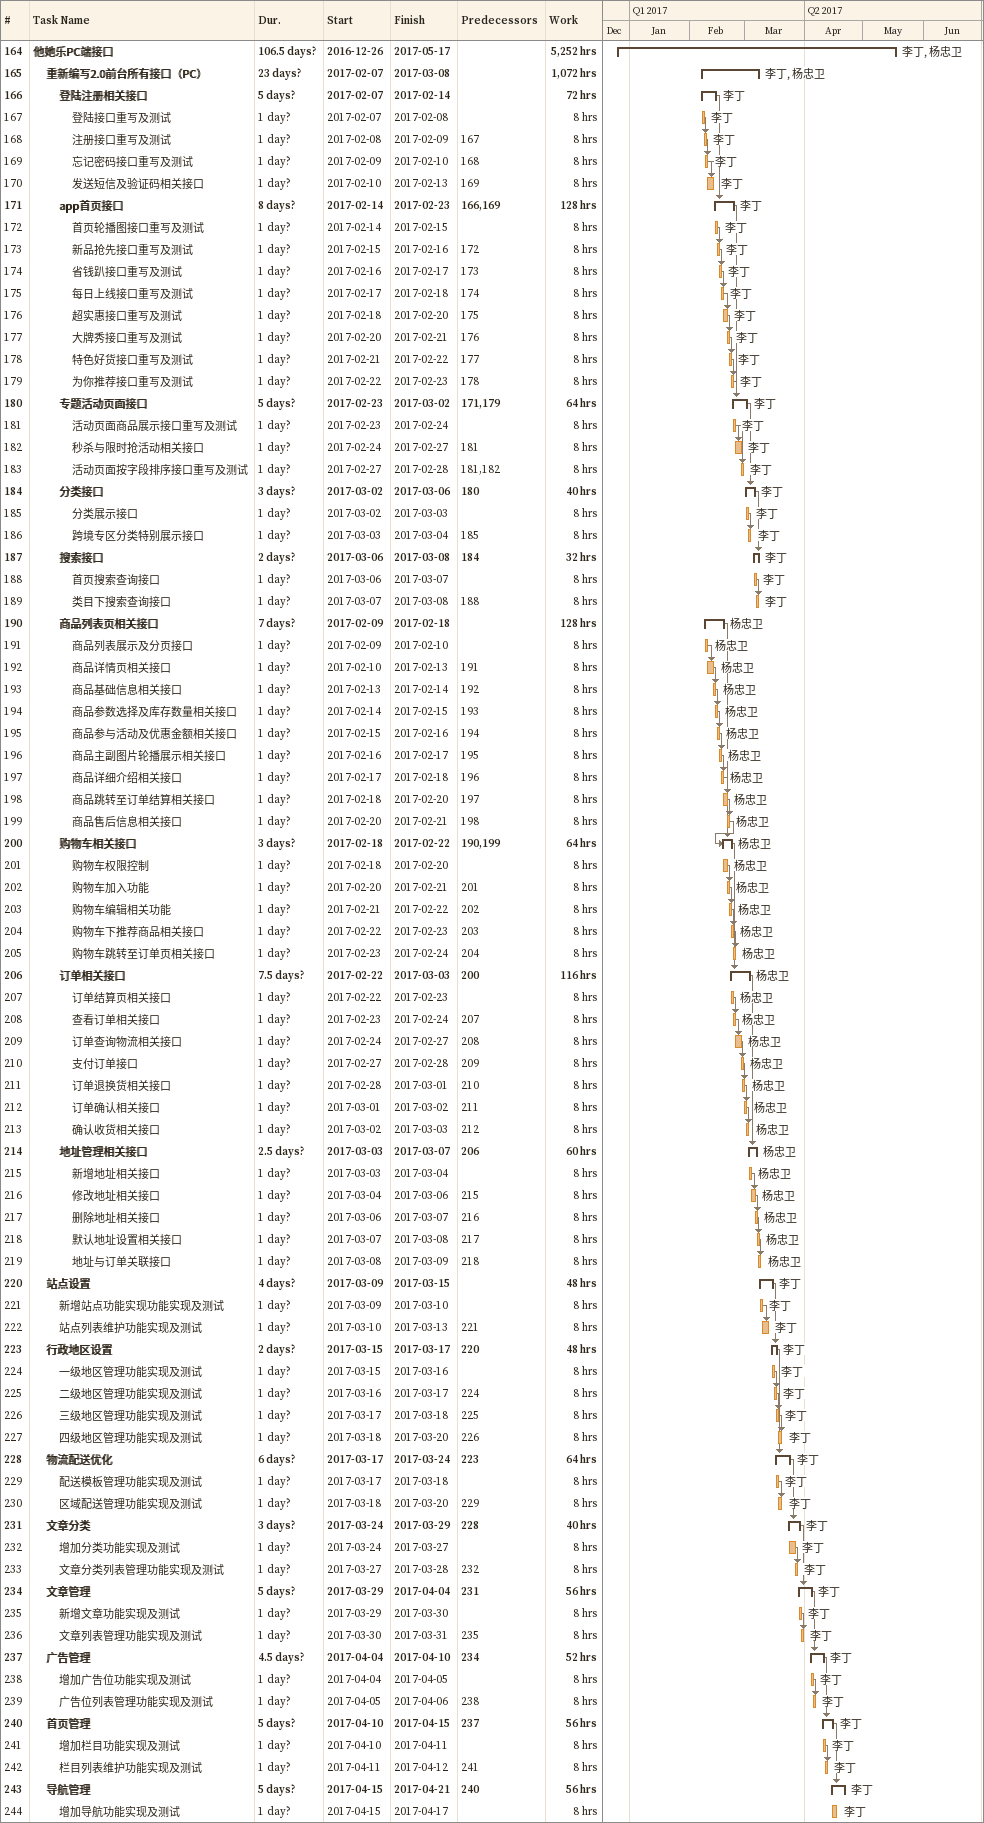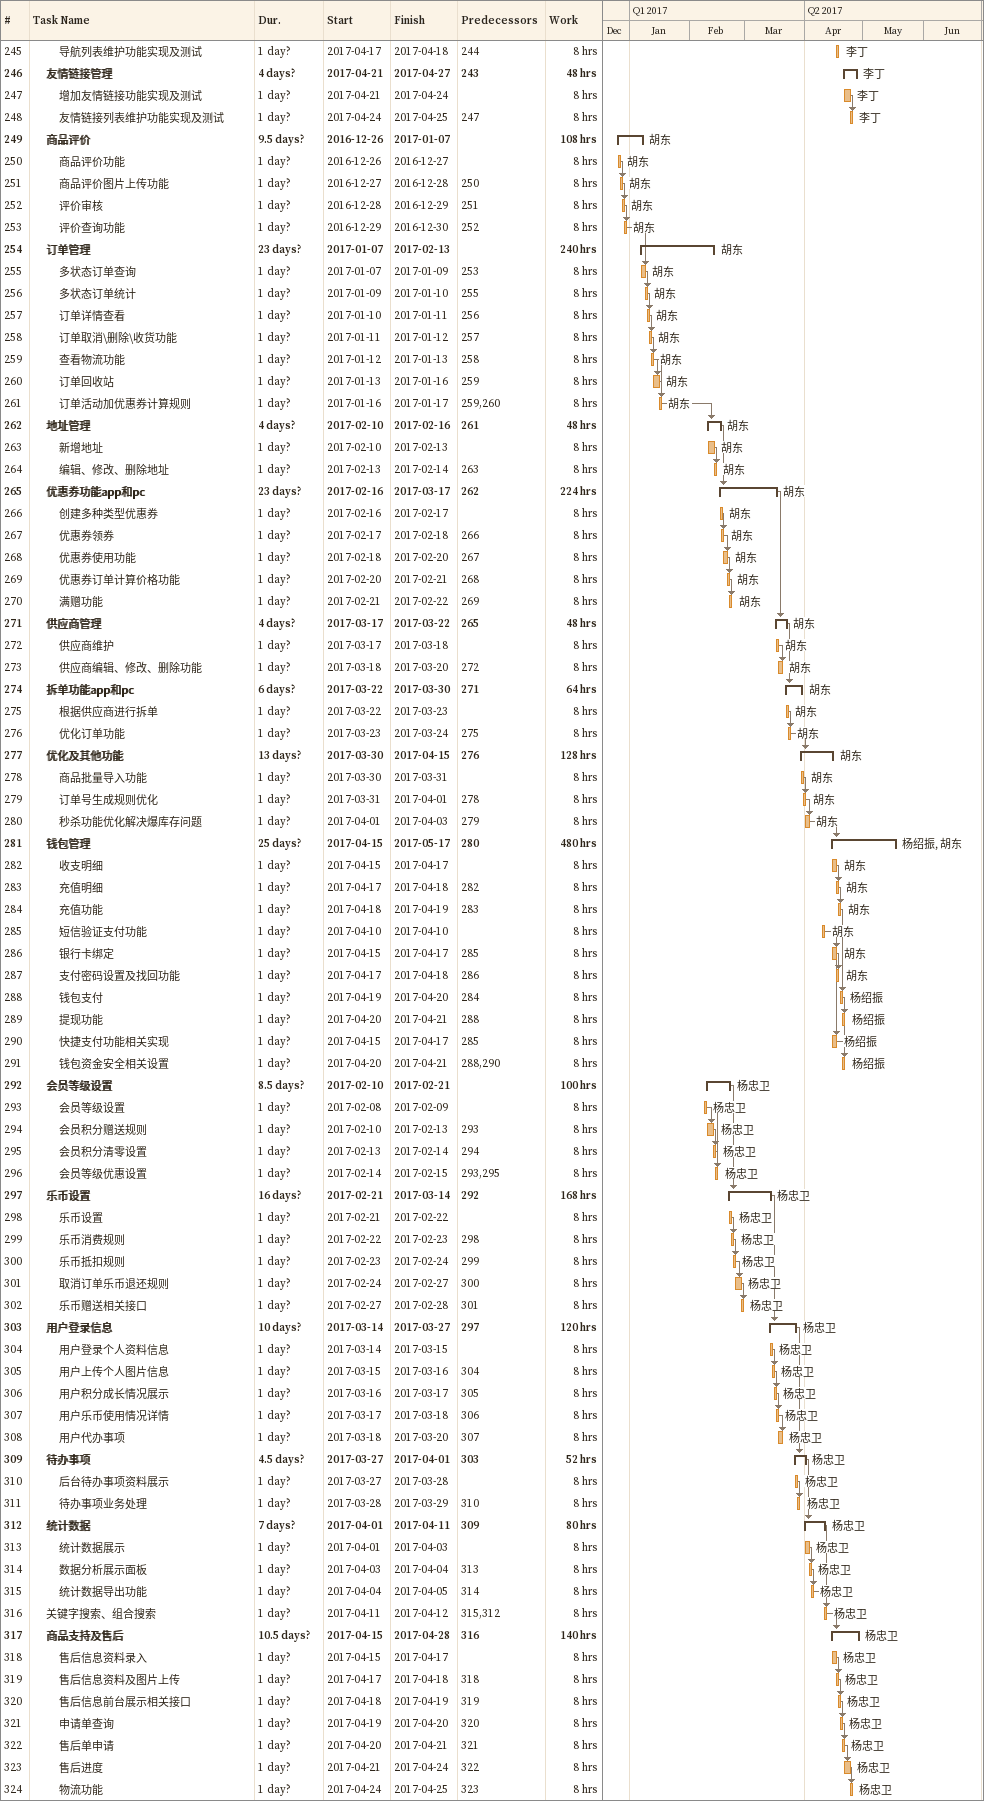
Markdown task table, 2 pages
| ID | Level | Task | Duration | Start | Finish | Predecessors | Resources | Work (h) |
|---|---|---|---|---|---|---|---|---|
| 164 | 1 | **他她乐PC端接口** | 106.5d? | 2016-12-26 | 2017-05-17 |  | 李丁, 杨忠卫 | 5252 |
| 165 | 2 | **重新编写2.0前台所有接口（PC）** | 23d? | 2017-02-07 | 2017-03-08 |  | 李丁, 杨忠卫 | 1072 |
| 166 | 3 | **登陆注册相关接口** | 5d? | 2017-02-07 | 2017-02-14 |  | 李丁 | 72 |
| 167 | 4 | 登陆接口重写及测试 | 1d? | 2017-02-07 | 2017-02-08 |  | 李丁 | 8 |
| 168 | 4 | 注册接口重写及测试 | 1d? | 2017-02-08 | 2017-02-09 | 167 | 李丁 | 8 |
| 169 | 4 | 忘记密码接口重写及测试 | 1d? | 2017-02-09 | 2017-02-10 | 168 | 李丁 | 8 |
| 170 | 4 | 发送短信及验证码相关接口 | 1d? | 2017-02-10 | 2017-02-13 | 169 | 李丁 | 8 |
| 171 | 3 | **app首页接口** | 8d? | 2017-02-14 | 2017-02-23 | 166, 169 | 李丁 | 128 |
| 172 | 4 | 首页轮播图接口重写及测试 | 1d? | 2017-02-14 | 2017-02-15 |  | 李丁 | 8 |
| 173 | 4 | 新品抢先接口重写及测试 | 1d? | 2017-02-15 | 2017-02-16 | 172 | 李丁 | 8 |
| 174 | 4 | 省钱趴接口重写及测试 | 1d? | 2017-02-16 | 2017-02-17 | 173 | 李丁 | 8 |
| 175 | 4 | 每日上线接口重写及测试 | 1d? | 2017-02-17 | 2017-02-18 | 174 | 李丁 | 8 |
| 176 | 4 | 超实惠接口重写及测试 | 1d? | 2017-02-18 | 2017-02-20 | 175 | 李丁 | 8 |
| 177 | 4 | 大牌秀接口重写及测试 | 1d? | 2017-02-20 | 2017-02-21 | 176 | 李丁 | 8 |
| 178 | 4 | 特色好货接口重写及测试 | 1d? | 2017-02-21 | 2017-02-22 | 177 | 李丁 | 8 |
| 179 | 4 | 为你推荐接口重写及测试 | 1d? | 2017-02-22 | 2017-02-23 | 178 | 李丁 | 8 |
| 180 | 3 | **专题活动页面接口** | 5d? | 2017-02-23 | 2017-03-02 | 171, 179 | 李丁 | 64 |
| 181 | 4 | 活动页面商品展示接口重写及测试 | 1d? | 2017-02-23 | 2017-02-24 |  | 李丁 | 8 |
| 182 | 4 | 秒杀与限时抢活动相关接口 | 1d? | 2017-02-24 | 2017-02-27 | 181 | 李丁 | 8 |
| 183 | 4 | 活动页面按字段排序接口重写及测试 | 1d? | 2017-02-27 | 2017-02-28 | 181, 182 | 李丁 | 8 |
| 184 | 3 | **分类接口** | 3d? | 2017-03-02 | 2017-03-06 | 180 | 李丁 | 40 |
| 185 | 4 | 分类展示接口 | 1d? | 2017-03-02 | 2017-03-03 |  | 李丁 | 8 |
| 186 | 4 | 跨境专区分类特别展示接口 | 1d? | 2017-03-03 | 2017-03-04 | 185 | 李丁 | 8 |
| 187 | 3 | **搜索接口** | 2d? | 2017-03-06 | 2017-03-08 | 184 | 李丁 | 32 |
| 188 | 4 | 首页搜索查询接口 | 1d? | 2017-03-06 | 2017-03-07 |  | 李丁 | 8 |
| 189 | 4 | 类目下搜索查询接口 | 1d? | 2017-03-07 | 2017-03-08 | 188 | 李丁 | 8 |
| 190 | 3 | **商品列表页相关接口** | 7d? | 2017-02-09 | 2017-02-18 |  | 杨忠卫 | 128 |
| 191 | 4 | 商品列表展示及分页接口 | 1d? | 2017-02-09 | 2017-02-10 |  | 杨忠卫 | 8 |
| 192 | 4 | 商品详情页相关接口 | 1d? | 2017-02-10 | 2017-02-13 | 191 | 杨忠卫 | 8 |
| 193 | 4 | 商品基础信息相关接口 | 1d? | 2017-02-13 | 2017-02-14 | 192 | 杨忠卫 | 8 |
| 194 | 4 | 商品参数选择及库存数量相关接口 | 1d? | 2017-02-14 | 2017-02-15 | 193 | 杨忠卫 | 8 |
| 195 | 4 | 商品参与活动及优惠金额相关接口 | 1d? | 2017-02-15 | 2017-02-16 | 194 | 杨忠卫 | 8 |
| 196 | 4 | 商品主副图片轮播展示相关接口 | 1d? | 2017-02-16 | 2017-02-17 | 195 | 杨忠卫 | 8 |
| 197 | 4 | 商品详细介绍相关接口 | 1d? | 2017-02-17 | 2017-02-18 | 196 | 杨忠卫 | 8 |
| 198 | 4 | 商品跳转至订单结算相关接口 | 1d? | 2017-02-18 | 2017-02-20 | 197 | 杨忠卫 | 8 |
| 199 | 4 | 商品售后信息相关接口 | 1d? | 2017-02-20 | 2017-02-21 | 198 | 杨忠卫 | 8 |
| 200 | 3 | **购物车相关接口** | 3d? | 2017-02-18 | 2017-02-22 | 190, 199 | 杨忠卫 | 64 |
| 201 | 4 | 购物车权限控制 | 1d? | 2017-02-18 | 2017-02-20 |  | 杨忠卫 | 8 |
| 202 | 4 | 购物车加入功能 | 1d? | 2017-02-20 | 2017-02-21 | 201 | 杨忠卫 | 8 |
| 203 | 4 | 购物车编辑相关功能 | 1d? | 2017-02-21 | 2017-02-22 | 202 | 杨忠卫 | 8 |
| 204 | 4 | 购物车下推荐商品相关接口 | 1d? | 2017-02-22 | 2017-02-23 | 203 | 杨忠卫 | 8 |
| 205 | 4 | 购物车跳转至订单页相关接口 | 1d? | 2017-02-23 | 2017-02-24 | 204 | 杨忠卫 | 8 |
| 206 | 3 | **订单相关接口** | 7.5d? | 2017-02-22 | 2017-03-03 | 200 | 杨忠卫 | 116 |
| 207 | 4 | 订单结算页相关接口 | 1d? | 2017-02-22 | 2017-02-23 |  | 杨忠卫 | 8 |
| 208 | 4 | 查看订单相关接口 | 1d? | 2017-02-23 | 2017-02-24 | 207 | 杨忠卫 | 8 |
| 209 | 4 | 订单查询物流相关接口 | 1d? | 2017-02-24 | 2017-02-27 | 208 | 杨忠卫 | 8 |
| 210 | 4 | 支付订单接口 | 1d? | 2017-02-27 | 2017-02-28 | 209 | 杨忠卫 | 8 |
| 211 | 4 | 订单退换货相关接口 | 1d? | 2017-02-28 | 2017-03-01 | 210 | 杨忠卫 | 8 |
| 212 | 4 | 订单确认相关接口 | 1d? | 2017-03-01 | 2017-03-02 | 211 | 杨忠卫 | 8 |
| 213 | 4 | 确认收货相关接口 | 1d? | 2017-03-02 | 2017-03-03 | 212 | 杨忠卫 | 8 |
| 214 | 3 | **地址管理相关接口** | 2.5d? | 2017-03-03 | 2017-03-07 | 206 | 杨忠卫 | 60 |
| 215 | 4 | 新增地址相关接口 | 1d? | 2017-03-03 | 2017-03-04 |  | 杨忠卫 | 8 |
| 216 | 4 | 修改地址相关接口 | 1d? | 2017-03-04 | 2017-03-06 | 215 | 杨忠卫 | 8 |
| 217 | 4 | 删除地址相关接口 | 1d? | 2017-03-06 | 2017-03-07 | 216 | 杨忠卫 | 8 |
| 218 | 4 | 默认地址设置相关接口 | 1d? | 2017-03-07 | 2017-03-08 | 217 | 杨忠卫 | 8 |
| 219 | 4 | 地址与订单关联接口 | 1d? | 2017-03-08 | 2017-03-09 | 218 | 杨忠卫 | 8 |
| 220 | 2 | **站点设置** | 4d? | 2017-03-09 | 2017-03-15 |  | 李丁 | 48 |
| 221 | 3 | 新增站点功能实现功能实现及测试 | 1d? | 2017-03-09 | 2017-03-10 |  | 李丁 | 8 |
| 222 | 3 | 站点列表维护功能实现及测试 | 1d? | 2017-03-10 | 2017-03-13 | 221 | 李丁 | 8 |
| 223 | 2 | **行政地区设置** | 2d? | 2017-03-15 | 2017-03-17 | 220 | 李丁 | 48 |
| 224 | 3 | 一级地区管理功能实现及测试 | 1d? | 2017-03-15 | 2017-03-16 |  | 李丁 | 8 |
| 225 | 3 | 二级地区管理功能实现及测试 | 1d? | 2017-03-16 | 2017-03-17 | 224 | 李丁 | 8 |
| 226 | 3 | 三级地区管理功能实现及测试 | 1d? | 2017-03-17 | 2017-03-18 | 225 | 李丁 | 8 |
| 227 | 3 | 四级地区管理功能实现及测试 | 1d? | 2017-03-18 | 2017-03-20 | 226 | 李丁 | 8 |
| 228 | 2 | **物流配送优化** | 6d? | 2017-03-17 | 2017-03-24 | 223 | 李丁 | 64 |
| 229 | 3 | 配送模板管理功能实现及测试 | 1d? | 2017-03-17 | 2017-03-18 |  | 李丁 | 8 |
| 230 | 3 | 区域配送管理功能实现及测试 | 1d? | 2017-03-18 | 2017-03-20 | 229 | 李丁 | 8 |
| 231 | 2 | **文章分类** | 3d? | 2017-03-24 | 2017-03-29 | 228 | 李丁 | 40 |
| 232 | 3 | 增加分类功能实现及测试 | 1d? | 2017-03-24 | 2017-03-27 |  | 李丁 | 8 |
| 233 | 3 | 文章分类列表管理功能实现及测试 | 1d? | 2017-03-27 | 2017-03-28 | 232 | 李丁 | 8 |
| 234 | 2 | **文章管理** | 5d? | 2017-03-29 | 2017-04-04 | 231 | 李丁 | 56 |
| 235 | 3 | 新增文章功能实现及测试 | 1d? | 2017-03-29 | 2017-03-30 |  | 李丁 | 8 |
| 236 | 3 | 文章列表管理功能实现及测试 | 1d? | 2017-03-30 | 2017-03-31 | 235 | 李丁 | 8 |
| 237 | 2 | **广告管理** | 4.5d? | 2017-04-04 | 2017-04-10 | 234 | 李丁 | 52 |
| 238 | 3 | 增加广告位功能实现及测试 | 1d? | 2017-04-04 | 2017-04-05 |  | 李丁 | 8 |
| 239 | 3 | 广告位列表管理功能实现及测试 | 1d? | 2017-04-05 | 2017-04-06 | 238 | 李丁 | 8 |
| 240 | 2 | **首页管理** | 5d? | 2017-04-10 | 2017-04-15 | 237 | 李丁 | 56 |
| 241 | 3 | 增加栏目功能实现及测试 | 1d? | 2017-04-10 | 2017-04-11 |  | 李丁 | 8 |
| 242 | 3 | 栏目列表维护功能实现及测试 | 1d? | 2017-04-11 | 2017-04-12 | 241 | 李丁 | 8 |
| 243 | 2 | **导航管理** | 5d? | 2017-04-15 | 2017-04-21 | 240 | 李丁 | 56 |
| 244 | 3 | 增加导航功能实现及测试 | 1d? | 2017-04-15 | 2017-04-17 |  | 李丁 | 8 |
| 245 | 3 | 导航列表维护功能实现及测试 | 1d? | 2017-04-17 | 2017-04-18 | 244 | 李丁 | 8 |
| 246 | 2 | **友情链接管理** | 4d? | 2017-04-21 | 2017-04-27 | 243 | 李丁 | 48 |
| 247 | 3 | 增加友情链接功能实现及测试 | 1d? | 2017-04-21 | 2017-04-24 |  | 李丁 | 8 |
| 248 | 3 | 友情链接列表维护功能实现及测试 | 1d? | 2017-04-24 | 2017-04-25 | 247 | 李丁 | 8 |
| 249 | 2 | **商品评价** | 9.5d? | 2016-12-26 | 2017-01-07 |  | 胡东 | 108 |
| 250 | 3 | 商品评价功能 | 1d? | 2016-12-26 | 2016-12-27 |  | 胡东 | 8 |
| 251 | 3 | 商品评价图片上传功能 | 1d? | 2016-12-27 | 2016-12-28 | 250 | 胡东 | 8 |
| 252 | 3 | 评价审核 | 1d? | 2016-12-28 | 2016-12-29 | 251 | 胡东 | 8 |
| 253 | 3 | 评价查询功能 | 1d? | 2016-12-29 | 2016-12-30 | 252 | 胡东 | 8 |
| 254 | 2 | **订单管理** | 23d? | 2017-01-07 | 2017-02-13 |  | 胡东 | 240 |
| 255 | 3 | 多状态订单查询 | 1d? | 2017-01-07 | 2017-01-09 | 253 | 胡东 | 8 |
| 256 | 3 | 多状态订单统计 | 1d? | 2017-01-09 | 2017-01-10 | 255 | 胡东 | 8 |
| 257 | 3 | 订单详情查看 | 1d? | 2017-01-10 | 2017-01-11 | 256 | 胡东 | 8 |
| 258 | 3 | 订单取消\删除\收货功能 | 1d? | 2017-01-11 | 2017-01-12 | 257 | 胡东 | 8 |
| 259 | 3 | 查看物流功能 | 1d? | 2017-01-12 | 2017-01-13 | 258 | 胡东 | 8 |
| 260 | 3 | 订单回收站 | 1d? | 2017-01-13 | 2017-01-16 | 259 | 胡东 | 8 |
| 261 | 3 | 订单活动加优惠券计算规则 | 1d? | 2017-01-16 | 2017-01-17 | 259, 260 | 胡东 | 8 |
| 262 | 2 | **地址管理** | 4d? | 2017-02-10 | 2017-02-16 | 261 | 胡东 | 48 |
| 263 | 3 | 新增地址 | 1d? | 2017-02-10 | 2017-02-13 |  | 胡东 | 8 |
| 264 | 3 | 编辑、修改、删除地址 | 1d? | 2017-02-13 | 2017-02-14 | 263 | 胡东 | 8 |
| 265 | 2 | **优惠券功能app和pc** | 23d? | 2017-02-16 | 2017-03-17 | 262 | 胡东 | 224 |
| 266 | 3 | 创建多种类型优惠券 | 1d? | 2017-02-16 | 2017-02-17 |  | 胡东 | 8 |
| 267 | 3 | 优惠券领券 | 1d? | 2017-02-17 | 2017-02-18 | 266 | 胡东 | 8 |
| 268 | 3 | 优惠券使用功能 | 1d? | 2017-02-18 | 2017-02-20 | 267 | 胡东 | 8 |
| 269 | 3 | 优惠券订单计算价格功能 | 1d? | 2017-02-20 | 2017-02-21 | 268 | 胡东 | 8 |
| 270 | 3 | 满赠功能 | 1d? | 2017-02-21 | 2017-02-22 | 269 | 胡东 | 8 |
| 271 | 2 | **供应商管理** | 4d? | 2017-03-17 | 2017-03-22 | 265 | 胡东 | 48 |
| 272 | 3 | 供应商维护 | 1d? | 2017-03-17 | 2017-03-18 |  | 胡东 | 8 |
| 273 | 3 | 供应商编辑、修改、删除功能 | 1d? | 2017-03-18 | 2017-03-20 | 272 | 胡东 | 8 |
| 274 | 2 | **拆单功能app和pc** | 6d? | 2017-03-22 | 2017-03-30 | 271 | 胡东 | 64 |
| 275 | 3 | 根据供应商进行拆单 | 1d? | 2017-03-22 | 2017-03-23 |  | 胡东 | 8 |
| 276 | 3 | 优化订单功能 | 1d? | 2017-03-23 | 2017-03-24 | 275 | 胡东 | 8 |
| 277 | 2 | **优化及其他功能** | 13d? | 2017-03-30 | 2017-04-15 | 276 | 胡东 | 128 |
| 278 | 3 | 商品批量导入功能 | 1d? | 2017-03-30 | 2017-03-31 |  | 胡东 | 8 |
| 279 | 3 | 订单号生成规则优化 | 1d? | 2017-03-31 | 2017-04-01 | 278 | 胡东 | 8 |
| 280 | 3 | 秒杀功能优化解决爆库存问题 | 1d? | 2017-04-01 | 2017-04-03 | 279 | 胡东 | 8 |
| 281 | 2 | **钱包管理** | 25d? | 2017-04-15 | 2017-05-17 | 280 | 杨绍振, 胡东 | 480 |
| 282 | 3 | 收支明细 | 1d? | 2017-04-15 | 2017-04-17 |  | 胡东 | 8 |
| 283 | 3 | 充值明细 | 1d? | 2017-04-17 | 2017-04-18 | 282 | 胡东 | 8 |
| 284 | 3 | 充值功能 | 1d? | 2017-04-18 | 2017-04-19 | 283 | 胡东 | 8 |
| 285 | 3 | 短信验证支付功能 | 1d? | 2017-04-10 | 2017-04-10 |  | 胡东 | 8 |
| 286 | 3 | 银行卡绑定 | 1d? | 2017-04-15 | 2017-04-17 | 285 | 胡东 | 8 |
| 287 | 3 | 支付密码设置及找回功能 | 1d? | 2017-04-17 | 2017-04-18 | 286 | 胡东 | 8 |
| 288 | 3 | 钱包支付 | 1d? | 2017-04-19 | 2017-04-20 | 284 | 杨绍振 | 8 |
| 289 | 3 | 提现功能 | 1d? | 2017-04-20 | 2017-04-21 | 288 | 杨绍振 | 8 |
| 290 | 3 | 快捷支付功能相关实现 | 1d? | 2017-04-15 | 2017-04-17 | 285 | 杨绍振 | 8 |
| 291 | 3 | 钱包资金安全相关设置 | 1d? | 2017-04-20 | 2017-04-21 | 288, 290 | 杨绍振 | 8 |
| 292 | 2 | **会员等级设置** | 8.5d? | 2017-02-10 | 2017-02-21 |  | 杨忠卫 | 100 |
| 293 | 3 | 会员等级设置 | 1d? | 2017-02-08 | 2017-02-09 |  | 杨忠卫 | 8 |
| 294 | 3 | 会员积分赠送规则 | 1d? | 2017-02-10 | 2017-02-13 | 293 | 杨忠卫 | 8 |
| 295 | 3 | 会员积分清零设置 | 1d? | 2017-02-13 | 2017-02-14 | 294 | 杨忠卫 | 8 |
| 296 | 3 | 会员等级优惠设置 | 1d? | 2017-02-14 | 2017-02-15 | 293, 295 | 杨忠卫 | 8 |
| 297 | 2 | **乐币设置** | 16d? | 2017-02-21 | 2017-03-14 | 292 | 杨忠卫 | 168 |
| 298 | 3 | 乐币设置 | 1d? | 2017-02-21 | 2017-02-22 |  | 杨忠卫 | 8 |
| 299 | 3 | 乐币消费规则 | 1d? | 2017-02-22 | 2017-02-23 | 298 | 杨忠卫 | 8 |
| 300 | 3 | 乐币抵扣规则 | 1d? | 2017-02-23 | 2017-02-24 | 299 | 杨忠卫 | 8 |
| 301 | 3 | 取消订单乐币退还规则 | 1d? | 2017-02-24 | 2017-02-27 | 300 | 杨忠卫 | 8 |
| 302 | 3 | 乐币赠送相关接口 | 1d? | 2017-02-27 | 2017-02-28 | 301 | 杨忠卫 | 8 |
| 303 | 2 | **用户登录信息** | 10d? | 2017-03-14 | 2017-03-27 | 297 | 杨忠卫 | 120 |
| 304 | 3 | 用户登录个人资料信息 | 1d? | 2017-03-14 | 2017-03-15 |  | 杨忠卫 | 8 |
| 305 | 3 | 用户上传个人图片信息 | 1d? | 2017-03-15 | 2017-03-16 | 304 | 杨忠卫 | 8 |
| 306 | 3 | 用户积分成长情况展示 | 1d? | 2017-03-16 | 2017-03-17 | 305 | 杨忠卫 | 8 |
| 307 | 3 | 用户乐币使用情况详情 | 1d? | 2017-03-17 | 2017-03-18 | 306 | 杨忠卫 | 8 |
| 308 | 3 | 用户代办事项 | 1d? | 2017-03-18 | 2017-03-20 | 307 | 杨忠卫 | 8 |
| 309 | 2 | **待办事项** | 4.5d? | 2017-03-27 | 2017-04-01 | 303 | 杨忠卫 | 52 |
| 310 | 3 | 后台待办事项资料展示 | 1d? | 2017-03-27 | 2017-03-28 |  | 杨忠卫 | 8 |
| 311 | 3 | 待办事项业务处理 | 1d? | 2017-03-28 | 2017-03-29 | 310 | 杨忠卫 | 8 |
| 312 | 2 | **统计数据** | 7d? | 2017-04-01 | 2017-04-11 | 309 | 杨忠卫 | 80 |
| 313 | 3 | 统计数据展示 | 1d? | 2017-04-01 | 2017-04-03 |  | 杨忠卫 | 8 |
| 314 | 3 | 数据分析展示面板 | 1d? | 2017-04-03 | 2017-04-04 | 313 | 杨忠卫 | 8 |
| 315 | 3 | 统计数据导出功能 | 1d? | 2017-04-04 | 2017-04-05 | 314 | 杨忠卫 | 8 |
| 316 | 2 | 关键字搜索、组合搜索 | 1d? | 2017-04-11 | 2017-04-12 | 315, 312 | 杨忠卫 | 8 |
| 317 | 2 | **商品支持及售后** | 10.5d? | 2017-04-15 | 2017-04-28 | 316 | 杨忠卫 | 140 |
| 318 | 3 | 售后信息资料录入 | 1d? | 2017-04-15 | 2017-04-17 |  | 杨忠卫 | 8 |
| 319 | 3 | 售后信息资料及图片上传 | 1d? | 2017-04-17 | 2017-04-18 | 318 | 杨忠卫 | 8 |
| 320 | 3 | 售后信息前台展示相关接口 | 1d? | 2017-04-18 | 2017-04-19 | 319 | 杨忠卫 | 8 |
| 321 | 3 | 申请单查询 | 1d? | 2017-04-19 | 2017-04-20 | 320 | 杨忠卫 | 8 |
| 322 | 3 | 售后单申请 | 1d? | 2017-04-20 | 2017-04-21 | 321 | 杨忠卫 | 8 |
| 323 | 3 | 售后进度 | 1d? | 2017-04-21 | 2017-04-24 | 322 | 杨忠卫 | 8 |
| 324 | 3 | 物流功能 | 1d? | 2017-04-24 | 2017-04-25 | 323 | 杨忠卫 | 8 |
